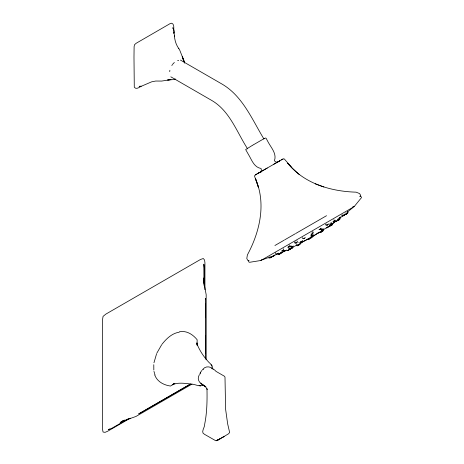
<?xml version="1.0" encoding="UTF-8"?>
<svg xmlns="http://www.w3.org/2000/svg" width="464" height="464" viewBox="0 0 464 464"><rect width="100%" height="100%" fill="white"/><g stroke="black" fill="none" stroke-linecap="round" stroke-linejoin="round"><path stroke-width="0.7" d="M196.91 344.271L196.91 342.861L196.951 344.178M203.522 283.017L203.522 277.994L203.713 282.199L203.568 280.546L206.173 294.71L206.173 359.513M203.963 285.302L203.824 264.207L204.357 267.914L204.357 285.754M204.931 289.71L204.931 262.752L204.572 260.072L203.302 258.512L200.5 259.469L105.867 314.105L103.06 316.39L102.486 319.957L102.486 400.542L102.486 429.119L103.06 432.025L105.044 432.344L107.544 431.311L130.297 418.174M205.413 358.979L205.355 298.352L205.413 299.402M197.107 345.442L197.13 339.729C192.833 334.422 186.476 330.281 179.371 331.806M271.399 257.195L270.471 257.804M153.787 364.704L153.828 370.023M169.725 71.647L169.865 70.279M260.82 172.62L261.394 170.056L261.046 168.478C253.86 167.255 251.685 159.732 248.321 154.245L245.653 149.565L252.364 145.394M345.935 214.275L346.759 213.643M153.955 362.761L156.536 353.945M303.827 238.502L304.622 238.044M199.346 374.692C195.907 380.689 201.295 384.43 205.871 386.872L202.333 384.424M339.225 218.138L339.95 217.57M156.78 353.266L161.559 344.92M199.891 374.181L200.674 372.691M200.001 373.224L201.759 370.51M333.68 222.94L334.196 222.529M317.991 233.148L319.458 232.284M171.819 65.523L172.475 64.56M339.457 219.321L337.374 220.673M311.872 233.856L312.672 233.398L312.063 232.377M327.352 227.789L328.112 227.267M161.913 344.387C166.274 338.819 171.883 333.32 179.162 332.201M333.755 221.264L334.498 220.748L333.796 219.785M249.011 260.461L248.571 261.406L248.953 262.085L249.678 262.282L260.93 260.478L354.131 206.666L361.323 197.826L361.514 197.096L360.395 196.231M308.705 239.349L309.505 238.885M343.743 215.528L344.468 214.965M319.795 229.326L320.537 228.81M172.805 64.078L174.342 62.483M272.954 256.256L273.801 255.908M322.138 230.782L322.915 230.289M339.828 217.761L340.303 217.367M273.354 256.024L274.207 255.676M320.804 232.389L321.581 231.89M202.797 369.35C205.5 365.881 210.157 366.183 213.138 369.077M202.577 370.005L203.331 369.338M281.277 253.06L282.483 252.497M339.114 219.808L339.451 219.547M338.163 220.354L338.877 219.814M329.347 226.635L330.675 225.446M301.385 241.524L302.157 241.077M300.452 243.258L301.269 242.829L300.713 241.773M346.492 213.869L347.13 212.988M346.869 213.736L347.223 213.446L346.063 214.09M347.24 213.434L348.162 212.611L347.281 211.3M345.042 214.008L340.048 217.981M347.246 212.222L352.802 207.605L352.953 206.712M347.049 213.591L346.805 213.788L347.588 213.15M311.147 237.939L312.562 236.849M330.42 225.835L331.592 225.301M288.921 249.551L290.157 249.197M339.561 219.489L340.385 218.55M276.886 253.982L277.739 253.64M330.989 224.744L335.518 221.363M339.863 217.865L340.303 217.541M322.028 231.681L323.385 230.527M331.714 225.231L332.613 224.518L331.83 223.143M331.267 225.539L332.009 225.011M296.247 244.551L297.111 245.908L298.195 245.398M282.211 250.937L283.028 250.554M291.786 248.24L293.277 247.266M319.626 232.261L318.733 232.835M312.075 236.634L320.804 231.478M323.199 229.895L328.593 226.328M322.799 231.182L321.181 231.942M217.123 440.464L216.294 440.759L218.915 439.478L215.725 440.725L204.415 434.263C200.158 432.355 205.192 427.124 204.723 423.968C207.037 412.392 207.217 400.531 206.979 388.774L207.228 389.424L205.343 386.35L201.492 383.937M299.054 244.893L300.515 243.873M260.93 260.478L261.336 260.223M311.959 237.527L310.294 238.16M312.272 236.773L313.931 235.793M141.189 86.194C139.304 87.394 136.114 89.801 134.282 87.203L133.986 57.234L134.108 46.644L134.548 44.683L136.196 43.256L169.992 23.681L171.639 23.2C174.209 24.105 173.785 27.208 173.739 29.354M220.58 438.497L217.1 440.481L224.066 436.491L218.585 439.669M258.982 172.811L259.44 172.55M359.728 196.62L360.737 195.547L359.623 193.581L356.097 192.166C330.826 191.435 304.013 183.582 287.657 163.142L292.03 167.893L284.351 159.013L283.701 158.81L281.984 159.529M174.29 383.577L173.072 384.291L174.806 383.363M174.829 383.49L170.479 386.048C163.693 385.068 156.989 381.576 154.651 374.761M260.153 172.138L261.168 171.547M267.252 168.038L263.32 170.305M279.804 160.788L279.705 161.141M277.455 162.145L278.325 161.646M263.854 138.759L254.046 144.426M264.225 138.545L265.721 137.982L266.162 138.376L268.436 142.628C271.608 148.283 276.909 153.938 274.404 160.77L275.599 161.855L277.078 162.197M252.7 145.197L253.704 144.623M263.674 138.864L264.318 138.492M255.374 174.893L281.578 159.767M255.942 174.563L254.695 175.56L254.545 176.221L258.402 187.305L256.464 181.151C265.982 205.535 259.388 232.684 247.382 254.927L246.802 258.512L247.741 260.356L248.646 260.745M256.174 174.429L256.899 174.012M257.404 173.722L258.547 173.06M260.698 171.819L261.679 171.257M273.841 164.233L275.494 163.276M281.265 159.947L282.947 158.978M274.914 245.508L284.043 240.236M284.647 239.882L295.15 233.821M295.754 233.473L326.546 215.696M310.242 237.696L300.463 243.066M313.89 235.816L318.936 232.389M124.48 420.024L120.135 422.53L123.871 420.587L122.368 421.289L135.929 416.463L191.986 384.093M128.47 418.667L111.812 428.289L108.274 429.641L109.44 429.078M190.292 384.134L138.678 413.929L190.536 384.059M258.802 172.915L259.179 172.695M275.396 163.334L279.862 160.759L279.299 161.078M258.355 173.171L258.709 173.263M262.119 171.001L263.256 170.346M223.225 436.972L228.445 433.869L229.657 432.541L227.65 423.829L225.603 409.225L224.994 377.07L224.396 376.217L216.033 371.391L214.716 370.04L211.468 368.103M310.12 238.049L300.805 242.858M172.179 384.778C178.594 381.93 186.221 383.624 193.001 384.279C196.284 384.801 199.735 386.877 202.988 385.097M354.131 206.666L353.168 206.747M299.872 244.476L298.19 245.073M298.34 245.363L299.297 244.58M321.459 230.028L323.269 228.526M297.853 245.613L298.648 245.178M288.799 249.151L291.369 247.869M293.3 246.906L298.439 244.342M298.868 242.243L299.732 243.565L300.533 243.293M300.353 243.391L301.913 242.231M279.943 253.837L280.244 253.698M290.313 249.185L291.282 248.414M287.883 250.49L289.403 249.719L288.869 248.228M307.62 239.233L306.866 239.511M289.82 249.417L290.621 248.994M140.261 86.084L139.119 86.426L141.288 86.275L151.641 81.832L155.666 81.038L161.663 81.067L171.013 79.605L167.608 79.994L173.565 79.599L175.328 78.967M292.227 248.002L292.616 247.846M292.14 248.136L290.916 248.397M288.214 250.345L287.013 250.635M288.335 250.276L288.718 250.102M312.359 236.402L311.564 236.866L310.955 235.834M278.974 254.4L280.517 253.495M297.041 245.305L296.136 245.433M279.073 253.379L274.485 255.258M281.016 252.544L286.862 250.026M281.671 252.909L283.168 251.94M279.821 254.052L278.098 254.51M280.465 253.605L280.766 253.489L280.302 252.381M269.851 257.039L262.409 259.794L261.563 259.475M271.249 257.508L268.934 258.135M277.339 253.796L277.82 253.617M271.069 257.416L271.411 257.3M271.283 257.288L271.62 257.184M270.993 257.462L270.251 257.717M337.189 220.794L336.446 221.34L335.733 220.383M285.25 250.902L284.403 251.273L283.922 250.177M344.062 215.197L343.337 215.76L342.594 214.826M320.264 228.862L321.419 230.04M322.689 229.193L321.923 229.703L321.268 228.706M321.239 230.086L321.61 229.987M292.674 246.587L291.85 246.999L291.334 245.92M327.938 224.535L327.178 225.063L326.499 224.083M177.642 60.575L178.669 60.448M272.606 256.261L274.908 255.136M289.484 246.825L288.649 247.219L288.144 246.146M312.603 235.051L311.808 235.509L311.199 234.488M323.889 187.004L315.207 183.808M180.444 60.071L222.244 84.204C242.689 96.274 252.056 119.37 263.784 138.765M170.822 76.821L212.083 100.647C229.953 111.261 236.907 132.327 247.637 148.892M200.773 383.049L201.875 383.687M345.344 214.507L347.345 212.866M345.146 214.617L346.602 213.765L345.877 212.767M342.925 215.87L344.044 215.383L344.984 214.258M338.413 218.474L339.747 217.86L340.477 216.862M332.856 223.254L334.173 222.674L334.973 221.699M332.932 221.548L334.028 221.235L335.049 220.087M329.695 225.081L331.818 223.793L331 222.384M328.512 226.919L330.113 226.154L329.423 225.133M326.517 228.073L328.68 226.594M321.297 231.043L322.486 230.649L323.507 229.634M318.983 229.605L320.444 229.077L321.094 228.143M319.963 232.65L322.167 231.229M311.019 234.082C312.202 234.459 314.401 232.737 312.649 231.548M310.95 235.735L312.191 235.445L313.223 234.424M296.786 242.608L295.968 242.997L295.429 241.941M310.706 237.087L311.924 236.762L312.98 235.776M307.852 239.569L309.221 239.117L310.126 238.258M300.562 241.732L302.076 241.286L302.801 240.532M292.424 168.275L299.112 174.441M287.779 247.376L290.064 246.575L289.635 244.963M281.364 251.082L283.707 250.253L283.197 248.681M279.096 253.959L281.439 252.961M272.078 256.354L273.522 256.093L274.502 255.374M269.694 257.694L272.31 256.667M341.597 215.058L342.687 216.195L344.59 214.49M337.386 219.078C337.583 221.421 341.156 219.31 339.12 218.3M334.73 220.586L335.785 221.757L337.734 220.104M325.49 224.263C325.879 226.374 328.268 225.057 328.506 223.863M330.525 223.271C332.189 224.002 329.962 225.724 329.805 223.805M302.25 237.551C302.383 239.662 304.999 238.629 305.242 237.411M294.408 241.953C294.466 244.743 299.002 242.452 296.879 240.781M290.313 245.949L291.125 247.289L293.335 246.001M282.895 250.154L283.666 251.534L285.928 250.345M184.115 62.014L182.381 57.397L184.301 61.144L184.637 63.179M275.401 252.828L276.138 254.22L278.435 253.1M183.524 59.636L182.236 56.631L183.68 60.105L179.562 49.712L178.518 48.244L178.831 48.697C176.146 44.973 174.766 40.472 174.4 35.925L174.505 36.72L173.797 29.65L172.823 27.741L173.136 28.698M154.918 374.552L155.051 374.877M270.135 256.499L270.564 257.619L272.113 256.783M196.933 343.818C199.694 350.697 203.887 357.065 208.997 362.436C210.818 363.956 212.495 365.922 212.587 368.416M153.955 371.386L154.686 373.711M174.157 32.48L173.797 29.65M173.774 32.207L173.785 33.634M205.413 335.907L205.413 353.301M205.355 304.071L205.355 317.73M200.587 385.828L199.195 385.619L200.587 385.828M211.601 365.406L211.132 364.878L212.007 365.974L211.601 365.406M256.435 180.995L255.484 178.536L256.412 181.024"/></g></svg>
